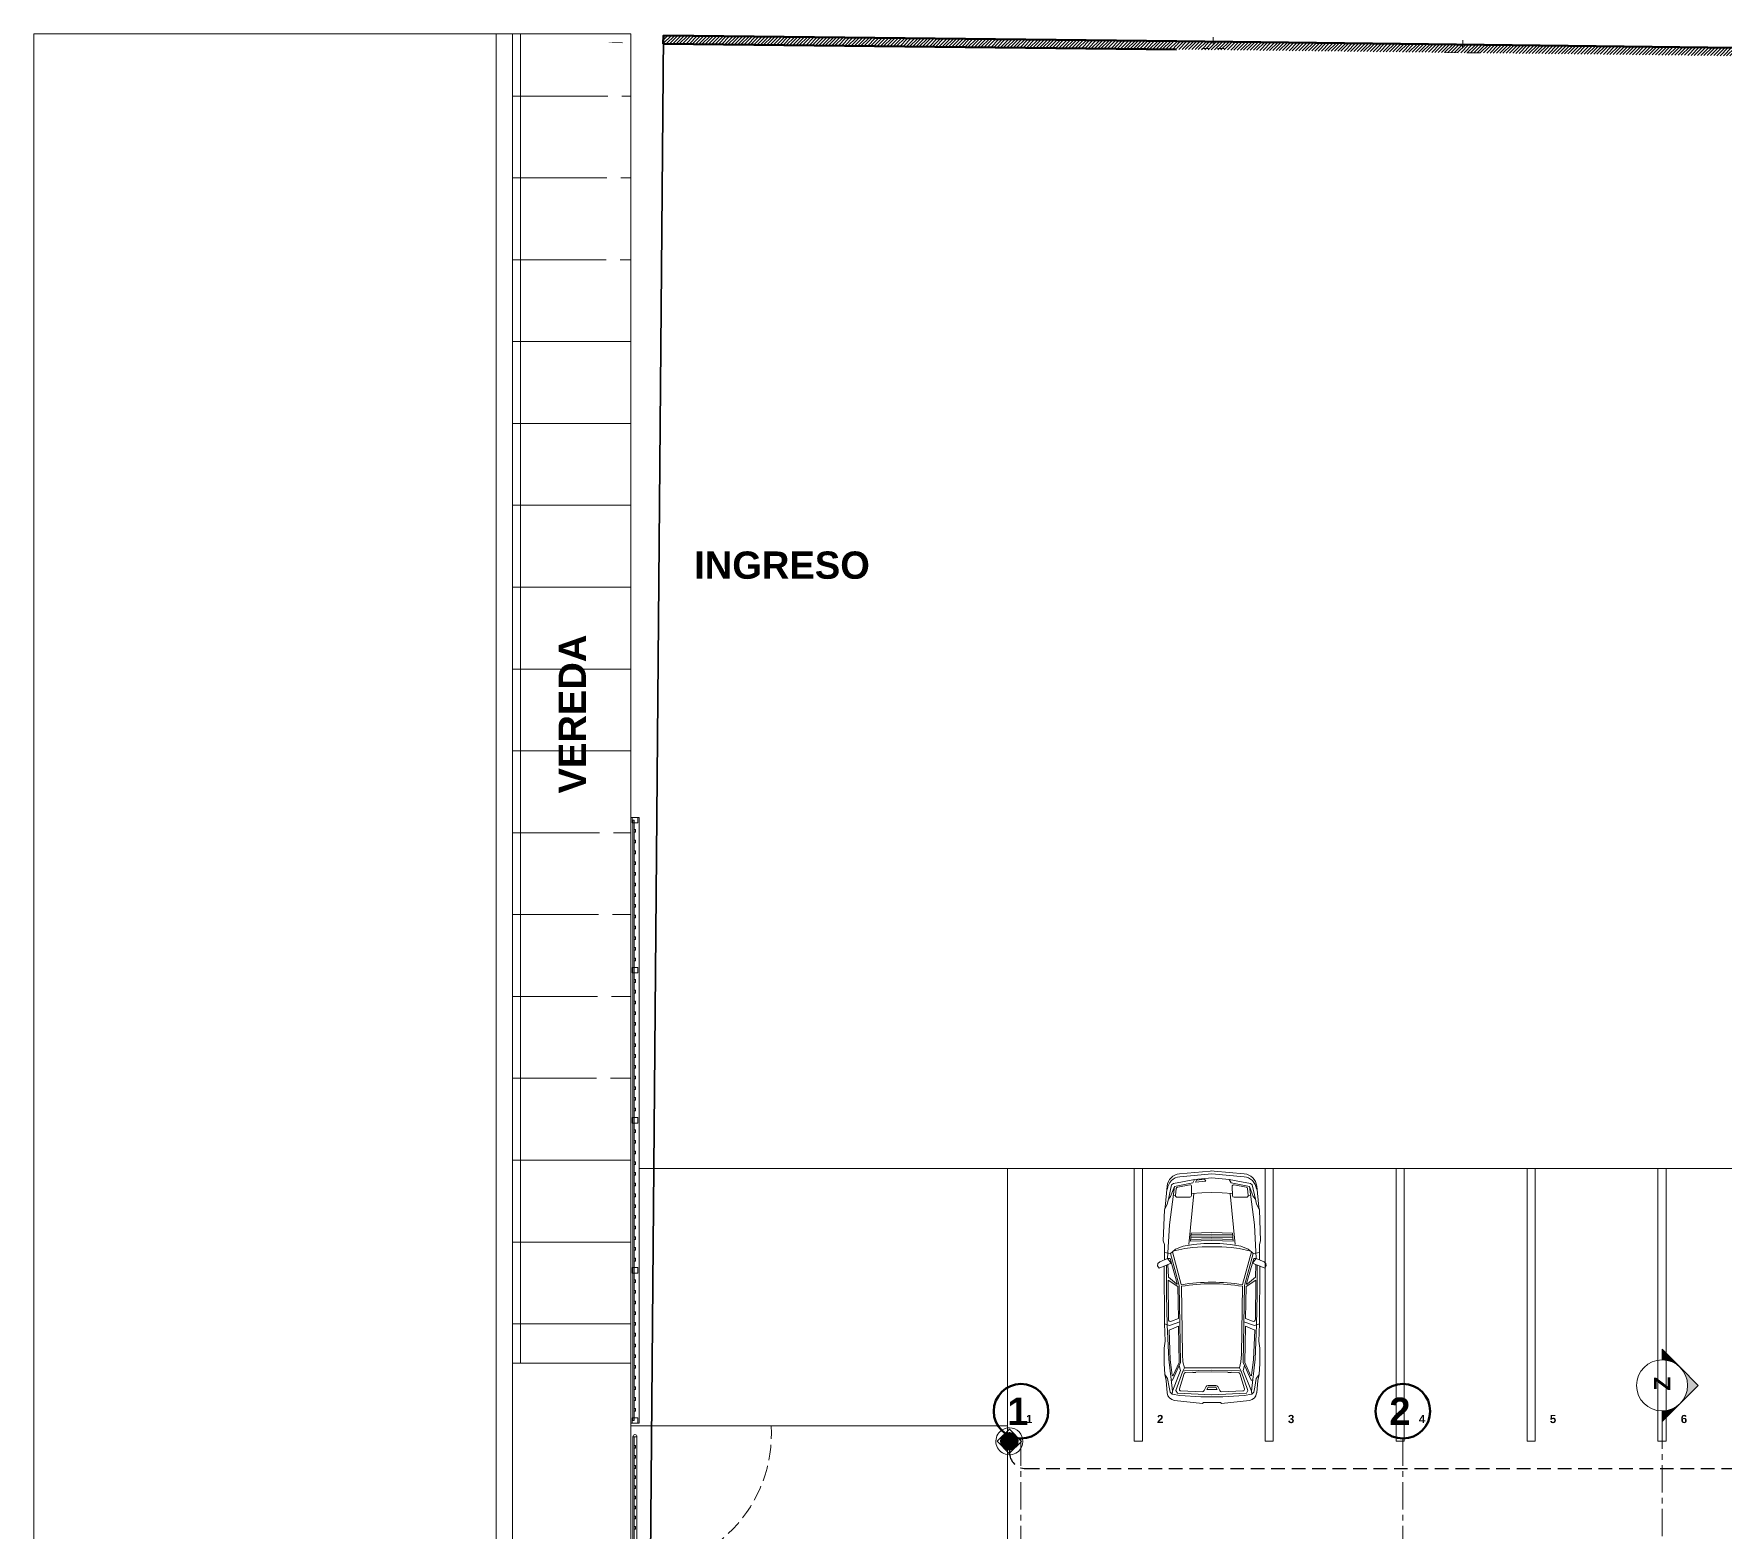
# Model space of a CAD drawing. Header units: inches. Extents: x 2704.1 to 2801.6, y 2415.6 to 2497.
# Drawn here: x 2704.08 to 2735.08, y 2469.57 to 2497.03 of the extents above; entities that cross this region are included whole.
import ezdxf

# ---------------------------------------------------------------- set-up
doc = ezdxf.new("R2010")
doc.units = ezdxf.units.IN
doc.set_wipeout_variables(frame=1)
for name, pattern in [('HIDDEN', [0.375, 0.25, -0.125]), ('Hidden Line', [0.391222, 0.282222, -0.109]), ('Punto & Raya', [0.65, 0.5, -0.075, 0, -0.075]), ('Wipeout_Contour', [1, 0, -1])]:
    doc.linetypes.add(name, pattern=pattern)
doc.layers.add('.', color=10, linetype='Continuous', lineweight=0)
doc.layers.add('CTO. ALUMBRADO', color=5, linetype='Continuous', lineweight=30)
for name, color, linetype in [('02 _ ARQ _ ALB _ Ejes Generales', 7, 'Continuous'), ('08 _ STR _ EXT _ 10 Vereda Exterior', 7, 'Continuous'), ('08 _ STR _ EXT _ Cerco Perimetrico', 7, 'Continuous'), ('08 _ STR _ EXT _ Estacionamiento-Pavimento', 7, 'Continuous'), ('08 _ STR _ EXT _ Pista exterior', 7, 'Continuous'), ('Dibujo 2D - General', 7, 'Continuous'), ('Estructura - 03 LOSA', 7, 'Continuous'), ('Estructura - 04 MURO', 7, 'Continuous'), ('Estructura Compleja - Cubiertas', 7, 'Continuous'), ('Interior - Equipamiento', 7, 'Continuous'), ('Interior - Lamp', 7, 'Continuous'), ('Marcador - Secciones', 251, 'Continuous'), ('MOD', 7, 'Continuous'), ('Notas - Textos', 7, 'Continuous')]:
    doc.layers.add(name, color=color, linetype=linetype)
doc.layers.add('Interior - Lamp_Pen_No__77', color=7, linetype='Continuous', lineweight=20, true_color=0xfcf969)
doc.styles.add('Estilo_Generado_1', font='swisseb.ttf')
doc.styles.add('Estilo_Generado_8', font='arialbd.ttf')
pattern_1 = [(0, (2712.8556, 2425.3858), (0, 1.5), []), (90, (2712.8556, 2425.3858), (-3, 0), [])]
pattern_2 = [(45, (2712.85563, 2425.385773), (-0.030052038, 0.030052038), [])]

# ---------------------------------------------------------------- blocks, each defined once
blk = doc.blocks.new('Street Lamp 03 16_2')
at = {"layer": '.', "lineweight": 80}
h = blk.add_hatch(color=3, dxfattribs=at)
h.dxf.hatch_style = 1
h.paths.add_polyline_path([(-0.151, 0, 1), (0.151, 0, 1)])
at = {"layer": '.', "true_color": 0xc7c8ca}
h = blk.add_hatch(dxfattribs=at)
h.set_pattern_fill('ANSI38', color=9)
h.paths.add_polyline_path([(0.124, 0.119), (0.121, 0.117), (0.118, 0.118), (0.123, 0.123), (0.124, 0.122)])
h.paths.add_polyline_path([(0.118, 0.118), (0.117, 0.119), (0.117, 0.122), (0.121, 0.124), (0.123, 0.123)])
h = blk.add_hatch(dxfattribs=at)
h.set_pattern_fill('ANSI38', color=9)
h.paths.add_polyline_path([(-0.124, -0.119), (-0.121, -0.117), (-0.118, -0.118), (-0.123, -0.123), (-0.124, -0.122)])
h.paths.add_polyline_path([(-0.118, -0.118), (-0.117, -0.119), (-0.117, -0.122), (-0.121, -0.124), (-0.123, -0.123)])
h = blk.add_hatch(dxfattribs=at)
h.set_pattern_fill('AR-B816C', color=9)
h.paths.add_polyline_path([(-0.117, -0.119), (-0.121, -0.117), (-0.124, -0.119), (-0.124, -0.122), (-0.121, -0.124), (-0.117, -0.122)])
h = blk.add_hatch(dxfattribs=at)
h.set_pattern_fill('ANSI38', color=9)
h.paths.add_polyline_path([(0.124, -0.119), (0.121, -0.117), (0.118, -0.118), (0.123, -0.123), (0.124, -0.122)])
h.paths.add_polyline_path([(0.118, -0.118), (0.117, -0.119), (0.117, -0.122), (0.121, -0.124), (0.123, -0.123)])
for points in [[(-0.121, 0.124), (-0.124, 0.122), (-0.124, 0.119), (-0.121, 0.117), (-0.117, 0.119), (-0.117, 0.122)], [(0.121, 0.124), (0.124, 0.122), (0.124, 0.119), (0.121, 0.117), (0.117, 0.119), (0.117, 0.122)], [(-0.121, -0.124), (-0.124, -0.122), (-0.124, -0.119), (-0.121, -0.117), (-0.117, -0.119), (-0.117, -0.122)], [(0.121, -0.124), (0.124, -0.122), (0.124, -0.119), (0.121, -0.117), (0.117, -0.119), (0.117, -0.122)]]:
    blk.add_lwpolyline(points, close=True)
at = {"color": 2, "lineweight": 80}
for radius in [0.165, 0.151]:
    blk.add_circle((0, 0), radius, dxfattribs=at)
at = {"layer": 'Interior - Lamp_Pen_No__77', "color": 9}
blk.add_lwpolyline([(0.175, 0.175), (-0.175, 0.175), (-0.175, -0.175), (0.175, -0.175)], close=True, dxfattribs=at)
at = {"layer": 'Interior - Lamp_Pen_No__77', "linetype": 'Continuous'}
for start, end in [(0, 180), (180, 0)]:
    blk.add_arc((0, 0), 0.275, start, end, dxfattribs=at)

msp = doc.modelspace()

# ---------------------------------------------------------------- hatches: boundary and pattern name
at = {"layer": 'Marcador - Secciones', "linetype": 'Continuous', "lineweight": 13}
for points in [[(2733.926, 2472.922), (2733.926, 2472.728, -0.198912), (2734.257, 2472.591)], [(2734.257, 2472.591, -0.414214), (2734.257, 2471.928), (2734.588, 2472.259)], [(2733.926, 2471.597), (2734.257, 2471.928, -0.198912), (2733.926, 2471.791)]]:
    msp.add_hatch(color=7, dxfattribs=at).paths.add_polyline_path(points)

# ---------------------------------------------------------------- linework, layer by layer
at = {"layer": '02 _ ARQ _ ALB _ Ejes Generales', "color": 251, "linetype": 'Punto & Raya', "lineweight": 13}
for p, q in [((2722.176, 2471.286), (2722.176, 2427.436)), ((2729.176, 2471.286), (2729.176, 2427.436))]:
    msp.add_line(p, q, dxfattribs=at)
at = {"layer": '02 _ ARQ _ ALB _ Ejes Generales', "color": 7, "linetype": 'Continuous', "lineweight": 60}
for centre in [(2722.176, 2471.786), (2729.176, 2471.786)]:
    msp.add_circle(centre, 0.5, dxfattribs=at)
at = {"layer": '08 _ STR _ EXT _ 10 Vereda Exterior', "color": 7, "linetype": 'Continuous', "lineweight": 13}
msp.add_line((2712.556, 2425.386), (2712.556, 2497.027), dxfattribs=at)
at = {"layer": '08 _ STR _ EXT _ Cerco Perimetrico', "color": 7, "linetype": 'Continuous', "lineweight": 13}
msp.add_line((2715.026, 2466.368), (2715.026, 2471.368), dxfattribs=at)
at = {"layer": '08 _ STR _ EXT _ Cerco Perimetrico', "color": 167, "linetype": 'Continuous', "lineweight": 18, "flags": 128}
msp.add_lwpolyline([(2715.138, 2471.32, 1), (2715.063, 2471.32)], format="xyb", dxfattribs=at)
msp.add_lwpolyline([(2715.138, 2471.32), (2715.063, 2471.32), (2715.063, 2468.91), (2715.138, 2468.91)], close=True, dxfattribs=at)
for points in [[(2715.088, 2468.91), (2715.088, 2471.32)], [(2715.088, 2471.11), (2715.113, 2471.11), (2715.113, 2471.16), (2715.088, 2471.16)], [(2715.088, 2470.924), (2715.113, 2470.924), (2715.113, 2470.974), (2715.088, 2470.974)], [(2715.088, 2470.739), (2715.113, 2470.739), (2715.113, 2470.789), (2715.088, 2470.789)], [(2715.088, 2470.554), (2715.113, 2470.554), (2715.113, 2470.604), (2715.088, 2470.604)], [(2715.088, 2470.368), (2715.113, 2470.368), (2715.113, 2470.418), (2715.088, 2470.418)], [(2715.088, 2470.183), (2715.113, 2470.183), (2715.113, 2470.233), (2715.088, 2470.233)], [(2715.088, 2469.998), (2715.113, 2469.998), (2715.113, 2470.048), (2715.088, 2470.048)], [(2715.088, 2469.812), (2715.113, 2469.812), (2715.113, 2469.862), (2715.088, 2469.862)], [(2715.088, 2469.627), (2715.113, 2469.627), (2715.113, 2469.677), (2715.088, 2469.677)]]:
    msp.add_lwpolyline(points, dxfattribs=at)
at = {"layer": '08 _ STR _ EXT _ Estacionamiento-Pavimento', "color": 7, "linetype": 'Continuous', "lineweight": 18, "flags": 128}
msp.add_lwpolyline([(2721.926, 2466.236), (2765.776, 2466.236), (2765.776, 2426.886), (2782.626, 2426.886), (2782.626, 2472.17), (2769.076, 2472.323), (2769.076, 2476.236), (2721.926, 2476.236)], close=True, dxfattribs=at)
at = {"layer": '08 _ STR _ EXT _ Pista exterior', "color": 7, "linetype": 'Continuous', "lineweight": 13, "flags": 128}
for points in [[(2704.083, 2497.026), (2712.556, 2497.026)], [(2704.083, 2425.386), (2704.083, 2497.026)], [(2712.556, 2497.026), (2712.556, 2425.386)]]:
    msp.add_lwpolyline(points, dxfattribs=at)
at = {"layer": 'CTO. ALUMBRADO', "linetype": 'HIDDEN'}
for p, q in [((2721.963, 2471.236), (2721.963, 2471.036)), ((2721.963, 2471.236), (2721.963, 2471.036)), ((2722.263, 2470.736), (2736.051, 2470.736))]:
    msp.add_line(p, q, dxfattribs=at)
msp.add_arc((2722.263, 2471.036), 0.3, 180, 270, dxfattribs=at)
at = {"layer": 'Estructura - 03 LOSA', "color": 7, "linetype": 'Continuous', "lineweight": 18, "flags": 128}
for points in [[(2721.926, 2476.236), (2715.026, 2476.236)], [(2721.926, 2466.236), (2721.926, 2476.236)], [(2721.926, 2471.518), (2715.026, 2471.518)]]:
    msp.add_lwpolyline(points, dxfattribs=at)
at = {"layer": 'Interior - Equipamiento', "color": 251, "linetype": 'Continuous', "lineweight": 13}
for p, q in [((2724.854, 2475.911), (2724.818, 2475.525)), ((2724.937, 2475.933), (2724.877, 2475.67)), ((2724.897, 2475.203), (2724.989, 2475.906)), ((2724.989, 2475.906), (2724.917, 2475.722)), ((2724.969, 2475.959), (2724.937, 2475.933)), ((2725.134, 2475.992), (2724.969, 2475.959)), ((2725.324, 2475.972), (2724.989, 2475.906)), ((2725.048, 2475.893), (2725.268, 2475.936)), ((2725.082, 2476.137), (2725.643, 2476.185)), ((2725.676, 2476.137), (2725.088, 2476.084)), ((2725.357, 2476.031), (2725.134, 2475.992)), ((2725.304, 2475.906), (2725.299, 2475.738)), ((2725.357, 2476.031), (2725.324, 2475.972)), ((2725.357, 2476.031), (2725.676, 2476.061)), ((2725.377, 2475.985), (2725.39, 2476.022)), ((2725.567, 2476.005), (2725.377, 2475.985)), ((2725.541, 2476.038), (2725.39, 2476.022)), ((2725.541, 2476.038), (2725.567, 2476.005)), ((2725.676, 2476.189), (2725.643, 2476.185)), ((2725.676, 2476.189), (2725.719, 2476.185)), ((2725.676, 2476.137), (2726.264, 2476.084)), ((2725.994, 2476.031), (2725.676, 2476.061)), ((2726.269, 2476.137), (2725.719, 2476.185)), ((2725.994, 2476.031), (2726.027, 2475.972)), ((2725.994, 2476.031), (2726.218, 2475.992)), ((2726.027, 2475.972), (2726.362, 2475.906)), ((2726.047, 2475.906), (2726.052, 2475.738)), ((2726.304, 2475.893), (2726.083, 2475.936)), ((2726.218, 2475.992), (2726.382, 2475.959)), ((2726.454, 2475.203), (2726.362, 2475.906)), ((2726.362, 2475.906), (2726.434, 2475.722)), ((2726.382, 2475.959), (2726.415, 2475.933)), ((2726.415, 2475.933), (2726.474, 2475.67)), ((2726.497, 2475.911), (2726.533, 2475.525)), ((2724.877, 2475.67), (2724.858, 2475.578)), ((2724.917, 2475.722), (2724.877, 2475.67)), ((2725.01, 2475.747), (2724.967, 2475.738)), ((2725.009, 2475.742), (2725.023, 2475.867)), ((2725.039, 2475.709), (2725.269, 2475.709)), ((2725.252, 2474.842), (2725.342, 2475.778)), ((2725.488, 2475.788), (2725.3, 2475.775)), ((2725.676, 2475.795), (2725.488, 2475.788)), ((2725.676, 2475.795), (2725.863, 2475.788)), ((2725.863, 2475.788), (2726.051, 2475.775)), ((2726.099, 2474.842), (2726.009, 2475.778)), ((2726.312, 2475.709), (2726.082, 2475.709)), ((2726.342, 2475.742), (2726.328, 2475.867)), ((2726.341, 2475.747), (2726.384, 2475.738)), ((2726.434, 2475.722), (2726.474, 2475.67)), ((2726.474, 2475.67), (2726.494, 2475.578)), ((2724.805, 2475.479), (2724.785, 2474.907)), ((2724.858, 2475.578), (2724.805, 2475.479)), ((2724.818, 2475.525), (2724.805, 2475.479)), ((2726.494, 2475.578), (2726.546, 2475.479)), ((2726.533, 2475.525), (2726.546, 2475.479)), ((2726.546, 2475.479), (2726.566, 2474.907)), ((2724.864, 2474.586), (2724.897, 2475.203)), ((2725.298, 2475.052), (2725.285, 2474.901)), ((2725.676, 2475.001), (2725.293, 2474.994)), ((2725.676, 2475.059), (2725.298, 2475.052)), ((2725.676, 2475.03), (2725.298, 2475.023)), ((2725.676, 2475.059), (2726.053, 2475.052)), ((2725.676, 2475.03), (2726.053, 2475.023)), ((2725.676, 2475.001), (2726.058, 2474.994)), ((2726.053, 2475.052), (2726.066, 2474.901)), ((2726.487, 2474.586), (2726.454, 2475.203)), ((2724.785, 2474.907), (2724.805, 2474.842)), ((2724.805, 2474.842), (2724.805, 2474.561)), ((2724.917, 2474.677), (2724.805, 2474.698)), ((2724.95, 2474.71), (2724.917, 2474.677)), ((2724.917, 2474.677), (2725.078, 2474.089)), ((2725.009, 2474.756), (2724.95, 2474.71)), ((2724.95, 2474.71), (2725.114, 2474.106)), ((2725.18, 2474.769), (2724.96, 2474.719)), ((2725.147, 2474.809), (2725.009, 2474.756)), ((2725.337, 2474.842), (2725.147, 2474.809)), ((2725.324, 2474.789), (2725.18, 2474.769)), ((2725.285, 2474.901), (2725.676, 2474.914)), ((2725.676, 2474.943), (2725.288, 2474.933)), ((2725.676, 2474.972), (2725.29, 2474.965)), ((2725.495, 2474.802), (2725.324, 2474.789)), ((2725.528, 2474.861), (2725.337, 2474.842)), ((2725.856, 2474.802), (2725.495, 2474.802)), ((2725.823, 2474.861), (2725.528, 2474.861)), ((2725.676, 2474.972), (2726.061, 2474.965)), ((2725.676, 2474.943), (2726.064, 2474.933)), ((2726.066, 2474.901), (2725.676, 2474.914)), ((2725.823, 2474.861), (2726.014, 2474.842)), ((2725.856, 2474.802), (2726.027, 2474.789)), ((2726.014, 2474.842), (2726.204, 2474.809)), ((2726.027, 2474.789), (2726.172, 2474.769)), ((2726.172, 2474.769), (2726.391, 2474.719)), ((2726.204, 2474.809), (2726.342, 2474.756)), ((2726.402, 2474.71), (2726.237, 2474.106)), ((2726.434, 2474.677), (2726.273, 2474.089)), ((2726.342, 2474.756), (2726.402, 2474.71)), ((2726.402, 2474.71), (2726.434, 2474.677)), ((2726.434, 2474.677), (2726.546, 2474.698)), ((2726.566, 2474.907), (2726.546, 2474.842)), ((2726.546, 2474.842), (2726.546, 2474.561)), ((2724.68, 2474.448), (2724.687, 2474.494)), ((2724.707, 2474.408), (2724.68, 2474.448)), ((2724.687, 2474.494), (2724.72, 2474.526)), ((2724.93, 2474.5), (2724.707, 2474.408)), ((2724.72, 2474.526), (2724.864, 2474.586)), ((2724.799, 2474.448), (2724.805, 2473.387)), ((2724.845, 2473.922), (2724.845, 2474.465)), ((2724.864, 2474.586), (2724.91, 2474.586)), ((2724.864, 2474.586), (2724.93, 2474.5)), ((2724.877, 2474.244), (2724.868, 2474.475)), ((2725.041, 2474.129), (2724.91, 2474.586)), ((2726.311, 2474.129), (2726.441, 2474.586)), ((2726.487, 2474.586), (2726.421, 2474.5)), ((2726.421, 2474.5), (2726.645, 2474.408)), ((2726.487, 2474.586), (2726.441, 2474.586)), ((2726.474, 2474.244), (2726.483, 2474.475)), ((2726.632, 2474.526), (2726.487, 2474.586)), ((2726.507, 2473.922), (2726.507, 2474.465)), ((2726.553, 2474.448), (2726.546, 2473.387)), ((2726.664, 2474.494), (2726.632, 2474.526)), ((2726.645, 2474.408), (2726.671, 2474.448)), ((2726.671, 2474.448), (2726.664, 2474.494)), ((2725.048, 2474.073), (2724.871, 2474.191)), ((2724.877, 2473.472), (2724.871, 2474.191)), ((2725.025, 2474.119), (2724.877, 2474.244)), ((2725.061, 2473.488), (2725.048, 2474.073)), ((2725.101, 2472.68), (2725.078, 2474.089)), ((2725.118, 2474.078), (2725.134, 2472.824)), ((2726.233, 2474.078), (2726.218, 2472.824)), ((2726.25, 2472.68), (2726.273, 2474.089)), ((2726.29, 2473.488), (2726.304, 2474.073)), ((2726.304, 2474.073), (2726.48, 2474.191)), ((2726.327, 2474.119), (2726.474, 2474.244)), ((2726.474, 2473.472), (2726.48, 2474.191)), ((2724.858, 2473.37), (2724.845, 2473.922)), ((2726.494, 2473.37), (2726.507, 2473.922)), ((2725.089, 2473.427), (2724.897, 2473.357)), ((2724.933, 2473.435), (2725.061, 2473.488)), ((2726.262, 2473.427), (2726.454, 2473.357)), ((2726.419, 2473.435), (2726.29, 2473.488)), ((2724.805, 2473.39), (2724.818, 2473.068)), ((2724.897, 2473.357), (2724.805, 2473.387)), ((2724.884, 2472.739), (2724.858, 2473.37)), ((2724.891, 2473.273), (2725.064, 2473.347)), ((2724.891, 2473.273), (2724.912, 2472.726)), ((2725.064, 2473.347), (2725.074, 2472.68)), ((2726.288, 2473.347), (2726.277, 2472.68)), ((2726.461, 2473.273), (2726.288, 2473.347)), ((2726.461, 2473.273), (2726.439, 2472.726)), ((2726.454, 2473.357), (2726.546, 2473.387)), ((2726.467, 2472.739), (2726.494, 2473.37)), ((2726.546, 2473.39), (2726.533, 2473.068)), ((2724.818, 2473.068), (2724.799, 2472.943)), ((2724.799, 2472.943), (2724.799, 2472.66)), ((2725.134, 2472.824), (2725.144, 2472.689)), ((2726.218, 2472.824), (2726.207, 2472.689)), ((2726.533, 2473.068), (2726.553, 2472.943)), ((2726.553, 2472.943), (2726.553, 2472.66)), ((2724.799, 2472.66), (2724.812, 2472.457)), ((2724.95, 2472.154), (2724.884, 2472.739)), ((2724.949, 2472.445), (2724.912, 2472.726)), ((2725.101, 2472.535), (2724.95, 2472.154)), ((2724.956, 2472.358), (2725.101, 2472.68)), ((2724.968, 2472.443), (2725.074, 2472.68)), ((2725.14, 2472.522), (2725.015, 2472.167)), ((2725.101, 2472.535), (2725.076, 2472.625)), ((2725.173, 2472.582), (2725.14, 2472.522)), ((2725.172, 2472.528), (2725.14, 2472.522)), ((2725.173, 2472.582), (2725.144, 2472.689)), ((2725.172, 2472.528), (2725.675, 2472.541)), ((2726.178, 2472.582), (2725.173, 2472.582)), ((2725.195, 2472.496), (2725.324, 2472.5)), ((2725.324, 2472.495), (2725.383, 2472.495)), ((2725.676, 2472.509), (2725.383, 2472.501)), ((2726.179, 2472.528), (2725.676, 2472.541)), ((2725.676, 2472.509), (2725.968, 2472.501)), ((2726.027, 2472.495), (2725.968, 2472.495)), ((2726.157, 2472.496), (2726.027, 2472.5)), ((2726.178, 2472.582), (2726.207, 2472.689)), ((2726.178, 2472.582), (2726.211, 2472.522)), ((2726.179, 2472.528), (2726.211, 2472.522)), ((2726.211, 2472.522), (2726.336, 2472.167)), ((2726.395, 2472.358), (2726.25, 2472.68)), ((2726.25, 2472.535), (2726.275, 2472.625)), ((2726.25, 2472.535), (2726.402, 2472.154)), ((2726.383, 2472.443), (2726.277, 2472.68)), ((2726.402, 2472.154), (2726.467, 2472.739)), ((2726.402, 2472.445), (2726.439, 2472.726)), ((2726.553, 2472.66), (2726.54, 2472.457)), ((2724.812, 2472.457), (2724.864, 2472.384)), ((2724.835, 2472.349), (2724.812, 2472.457)), ((2724.856, 2472.122), (2724.835, 2472.349)), ((2724.864, 2472.384), (2724.891, 2472.227)), ((2724.891, 2472.227), (2724.91, 2472.135)), ((2724.956, 2472.358), (2724.93, 2472.358)), ((2725.167, 2472.475), (2725.08, 2472.198)), ((2725.533, 2472.164), (2725.569, 2472.237)), ((2725.604, 2472.227), (2725.58, 2472.183)), ((2725.747, 2472.227), (2725.604, 2472.227)), ((2725.605, 2472.259), (2725.746, 2472.259)), ((2725.747, 2472.227), (2725.771, 2472.183)), ((2725.818, 2472.164), (2725.782, 2472.237)), ((2726.185, 2472.475), (2726.272, 2472.198)), ((2726.395, 2472.358), (2726.421, 2472.358)), ((2726.461, 2472.227), (2726.441, 2472.135)), ((2726.487, 2472.384), (2726.461, 2472.227)), ((2726.54, 2472.457), (2726.487, 2472.384)), ((2726.496, 2472.122), (2726.517, 2472.349)), ((2726.517, 2472.349), (2726.54, 2472.457)), ((2724.91, 2472.135), (2724.945, 2472.102)), ((2724.95, 2472.154), (2724.945, 2472.102)), ((2724.945, 2472.102), (2725.088, 2472.075)), ((2724.987, 2471.986), (2725.502, 2471.931)), ((2725.015, 2472.167), (2725.042, 2472.115)), ((2725.042, 2472.115), (2725.676, 2472.088)), ((2725.088, 2472.075), (2725.475, 2472.049)), ((2725.107, 2472.159), (2725.495, 2472.142)), ((2725.475, 2472.049), (2725.876, 2472.049)), ((2725.502, 2471.931), (2725.521, 2471.944)), ((2725.521, 2471.944), (2725.83, 2471.944)), ((2725.58, 2472.183), (2725.771, 2472.183)), ((2726.31, 2472.115), (2725.676, 2472.088)), ((2725.85, 2471.931), (2725.83, 2471.944)), ((2726.364, 2471.986), (2725.85, 2471.931)), ((2726.244, 2472.159), (2725.856, 2472.142)), ((2726.264, 2472.075), (2725.876, 2472.049)), ((2726.406, 2472.102), (2726.264, 2472.075)), ((2726.336, 2472.167), (2726.31, 2472.115)), ((2726.402, 2472.154), (2726.406, 2472.102)), ((2726.441, 2472.135), (2726.406, 2472.102))]:
    msp.add_line(p, q, dxfattribs=at)
at = {"layer": 'Interior - Equipamiento', "color": 175, "linetype": 'Continuous', "lineweight": 13, "flags": 128}
for points in [[(2724.251, 2471.236), (2724.401, 2471.236), (2724.401, 2476.236), (2724.251, 2476.236)], [(2726.651, 2471.236), (2726.801, 2471.236), (2726.801, 2476.236), (2726.651, 2476.236)], [(2729.051, 2471.236), (2729.201, 2471.236), (2729.201, 2476.236), (2729.051, 2476.236)], [(2731.451, 2471.236), (2731.601, 2471.236), (2731.601, 2476.236), (2731.451, 2476.236)], [(2733.851, 2471.236), (2734.001, 2471.236), (2734.001, 2476.236), (2733.851, 2476.236)]]:
    msp.add_lwpolyline(points, close=True, dxfattribs=at)
at = {"layer": 'Interior - Equipamiento', "color": 251, "linetype": 'Continuous', "lineweight": 13}
for centre, radius, start, end in [((2725.103, 2475.887), 0.25, 94.944, 174.6433), ((2725.109, 2475.835), 0.25, 94.944, 174.6433), ((2725.274, 2475.907), 0.03, 358.209, 100.921), ((2726.077, 2475.907), 0.03, 79.0806, 181.7909), ((2726.242, 2475.835), 0.25, 5.3567, 85.056), ((2726.248, 2475.887), 0.25, 5.3567, 85.056), ((2725.039, 2475.739), 0.03, 173.5792, 270.0003), ((2725.053, 2475.864), 0.03, 100.9066, 173.5798), ((2725.269, 2475.739), 0.03, 269.9997, 358.209), ((2726.082, 2475.739), 0.03, 181.7902, 269.9994), ((2726.298, 2475.864), 0.03, 6.4202, 79.0934), ((2726.312, 2475.739), 0.03, 269.9997, 6.4208), ((2725.031, 2474.126), 0.01, 229.6494, 15.9476), ((2725.676, 2470.566), 3.584, 80.9827, 99.0173), ((2725.676, 2470.566), 3.555, 80.9828, 99.0173), ((2726.32, 2474.126), 0.01, 164.0524, 310.3506), ((2724.917, 2473.472), 0.04, 180.5293, 292.2491), ((2726.434, 2473.472), 0.04, 247.7509, 359.4707), ((2725.195, 2472.466), 0.03, 91.4903, 162.5822), ((2726.156, 2472.466), 0.03, 17.4178, 88.5097), ((2724.959, 2472.447), 0.01, 187.5155, 335.8207), ((2725.108, 2472.189), 0.03, 162.5825, 267.5095), ((2725.605, 2472.219), 0.04, 90, 153.4318), ((2725.746, 2472.219), 0.04, 26.5682, 90), ((2726.243, 2472.189), 0.03, 272.4905, 17.4175), ((2726.392, 2472.447), 0.01, 204.1809, 352.4838), ((2725.005, 2472.135), 0.15, 185.2672, 263.108), ((2725.497, 2472.182), 0.04, 267.5103, 333.4319), ((2725.854, 2472.182), 0.04, 206.568, 272.491), ((2726.346, 2472.135), 0.15, 276.8918, 354.7326)]:
    msp.add_arc(centre, radius, start, end, dxfattribs=at)
at = {"layer": 'Marcador - Secciones', "color": 251, "linetype": 'Punto & Raya', "lineweight": 13}
msp.add_line((2733.926, 2471.597), (2733.926, 2426.274), dxfattribs=at)
at = {"layer": 'Marcador - Secciones', "color": 7, "linetype": 'Continuous', "lineweight": 13, "flags": 128}
for points in [[(2734.257, 2472.591), (2733.926, 2472.922), (2733.926, 2472.728, -0.198912)], [(2734.257, 2471.928), (2733.926, 2471.597), (2733.926, 2471.791, 0.198912)]]:
    msp.add_lwpolyline(points, format="xyb", dxfattribs=at)
msp.add_lwpolyline([(2734.257, 2471.928), (2734.588, 2472.259), (2734.257, 2472.591)], dxfattribs=at)
at = {"layer": 'Marcador - Secciones', "color": 7, "linetype": 'Continuous', "lineweight": 13}
msp.add_circle((2733.926, 2472.259), 0.468, dxfattribs=at)

# ---------------------------------------------------------------- block references
at = {"layer": 'Interior - Lamp', "color": 51, "linetype": 'Continuous', "lineweight": 20, "true_color": 0xfcf969, "xscale": 0.8990982590757575, "yscale": 0.8990982590757575, "zscale": 0.8990982590757575, "rotation": 313.8476422205608}
msp.add_blockref('Street Lamp 03 16_2', (2721.963, 2471.236), dxfattribs=at)

# ---------------------------------------------------------------- texts
at = {"layer": '02 _ ARQ _ ALB _ Ejes Generales', "color": 7, "lineweight": 30, "char_height": 0.5, "attachment_point": 1, "style": 'Estilo_Generado_1'}
for s, insert in [('\\A1;{\\pql;\\pt0;\\fSwis721 Ex BT|b1|i0|c0|p34;1}', (2721.926, 2472.036)), ('\\A1;{\\pql;\\pt0;\\fSwis721 Ex BT|b1|i0|c0|p34;2}', (2728.926, 2472.036))]:
    msp.add_mtext(s, dxfattribs=dict(at, insert=insert))
at = {"layer": 'Interior - Equipamiento', "color": 175, "lineweight": 13, "char_height": 0.15, "attachment_point": 4, "style": 'Estilo_Generado_8'}
for s, insert in [('\\A1;{\\pql;\\fArial|b1|i0|c0|p34;1}', (2722.269, 2471.644)), ('\\A1;{\\pql;\\fArial|b1|i0|c0|p34;2}', (2724.669, 2471.644)), ('\\A1;{\\pql;\\fArial|b1|i0|c0|p34;3}', (2727.069, 2471.643)), ('\\A1;{\\pql;\\fArial|b1|i0|c0|p34;4}', (2729.469, 2471.644)), ('\\A1;{\\pql;\\fArial|b1|i0|c0|p34;5}', (2731.869, 2471.643)), ('\\A1;{\\pql;\\fArial|b1|i0|c0|p34;6}', (2734.269, 2471.643))]:
    msp.add_mtext(s, dxfattribs=dict(at, insert=insert))
at = {"layer": 'Marcador - Secciones', "color": 5, "lineweight": 25, "insert": (2734.076, 2472.421), "char_height": 0.3, "attachment_point": 9, "rotation": 90, "style": 'Estilo_Generado_1'}
msp.add_mtext('\\A1;{\\pqr;\\pt0;\\fSwis721 Ex BT|b1|i0|c0|p34;Z}', dxfattribs=at)
at = {"layer": 'Notas - Textos', "color": 251, "linetype": 'Continuous', "lineweight": 13, "insert": (2717.796, 2487.541), "char_height": 0.5, "attachment_point": 2, "style": 'Estilo_Generado_1'}
msp.add_mtext('\\A1;{\\pqc;\\fSwis721 Ex BT|b1|i0|c0|p34;INGRESO}', dxfattribs=at)

# ---------------------------------------------------------------- wipeouts: each hides what was drawn before it
at = {"color": 254, "linetype": 'Wipeout_Contour', "lineweight": 0, "ltscale": 237.852847}
msp.add_wipeout([(2712.856, 2472.668), (2713.006, 2472.668), (2713.006, 2497.026), (2712.856, 2497.026)], dxfattribs=at).dxf.layer = '08 _ STR _ EXT _ 10 Vereda Exterior'
at = {"color": 254, "linetype": 'Wipeout_Contour', "lineweight": 0, "ltscale": 345.559689}
msp.add_wipeout([(2725.03, 2496.892), (2725.028, 2496.742), (2784.016, 2496.056), (2784.017, 2496.206)], dxfattribs=at).dxf.layer = 'Estructura - 04 MURO'

# ---------------------------------------------------------------- next in the draw order: hatches: boundary and pattern name
at = {"layer": '08 _ STR _ EXT _ 10 Vereda Exterior', "linetype": 'Continuous', "lineweight": 13}
h = msp.add_hatch(dxfattribs=at)
h.set_pattern_fill('CEMENTO_PULIDO_1_50X3_00_69', color=252, style=0, pattern_type=2)
h.set_pattern_definition(pattern_1)
h.paths.add_polyline_path([(2712.856, 2472.668), (2713.006, 2472.668), (2713.006, 2497.026), (2712.856, 2497.026)])
at = {"layer": 'Estructura - 04 MURO', "linetype": 'Continuous', "lineweight": 5}
h = msp.add_hatch(dxfattribs=at)
h.set_pattern_fill('LADRILLO_COMÚN_0002', color=252, style=0, pattern_type=2)
h.set_pattern_definition(pattern_2)
h.paths.add_polyline_path([(2725.03, 2496.892), (2725.028, 2496.742), (2784.016, 2496.056), (2784.017, 2496.206)])

# ---------------------------------------------------------------- next in the draw order: linework, layer by layer
at = {"layer": '08 _ STR _ EXT _ 10 Vereda Exterior', "color": 252, "linetype": 'Continuous', "lineweight": 13, "flags": 128}
for points in [[(2712.856, 2497.026), (2713.006, 2497.026)], [(2712.856, 2472.668), (2712.856, 2497.026)], [(2713.006, 2497.026), (2713.006, 2472.668)], [(2713.006, 2472.668), (2712.856, 2472.668)]]:
    msp.add_lwpolyline(points, dxfattribs=at)
at = {"layer": 'MOD', "color": 251, "linetype": 'Continuous', "lineweight": 13}
for p, q in [((2725.615, 2496.76), (2725.49, 2496.761)), ((2725.696, 2496.839), (2725.697, 2496.964)), ((2725.775, 2496.758), (2725.9, 2496.757)), ((2730.189, 2496.682), (2729.939, 2496.685)), ((2730.27, 2496.761), (2730.272, 2496.911)), ((2730.349, 2496.68), (2730.599, 2496.677))]:
    msp.add_line(p, q, dxfattribs=at)

# ---------------------------------------------------------------- next in the draw order: wipeouts: each hides what was drawn before it
at = {"color": 254, "linetype": 'Wipeout_Contour', "lineweight": 0, "ltscale": 288.095894}
msp.add_wipeout([(2725.03, 2496.892), (2715.622, 2496.995), (2715.62, 2496.845), (2725.028, 2496.742)], dxfattribs=at).dxf.layer = 'Estructura - 04 MURO'
at = {"color": 254, "linetype": 'Wipeout_Contour', "lineweight": 0, "ltscale": 237.927055}
msp.add_wipeout([(2713.006, 2472.668), (2715.026, 2472.668), (2715.026, 2497.026), (2713.006, 2497.026)], dxfattribs=at).dxf.layer = 'Estructura Compleja - Cubiertas'

# ---------------------------------------------------------------- next in the draw order: hatches: boundary and pattern name
at = {"layer": 'Estructura - 04 MURO', "linetype": 'Continuous', "lineweight": 5}
h = msp.add_hatch(dxfattribs=at)
h.set_pattern_fill('LADRILLO_COMÚN_0002', color=252, style=0, pattern_type=2)
h.set_pattern_definition(pattern_2)
h.paths.add_polyline_path([(2725.03, 2496.892), (2715.622, 2496.995), (2715.62, 2496.845), (2725.028, 2496.742)])
at = {"layer": 'Estructura Compleja - Cubiertas', "linetype": 'Continuous', "lineweight": 13}
h = msp.add_hatch(dxfattribs=at)
h.set_pattern_fill('CEMENTO_PULIDO_1_50X3_00_69', color=252, style=0, pattern_type=2)
h.set_pattern_definition(pattern_1)
h.paths.add_polyline_path([(2713.006, 2472.668), (2715.026, 2472.668), (2715.026, 2497.026), (2713.006, 2497.026)])

# ---------------------------------------------------------------- next in the draw order: linework, layer by layer
at = {"layer": '08 _ STR _ EXT _ 10 Vereda Exterior', "color": 7, "linetype": 'Continuous', "lineweight": 13}
for p, q in [((2712.856, 2497.027), (2712.556, 2497.027)), ((2712.856, 2425.386), (2712.856, 2497.027))]:
    msp.add_line(p, q, dxfattribs=at)
at = {"layer": 'Estructura - 04 MURO', "color": 7, "linetype": 'Continuous', "lineweight": 80}
msp.add_line((2784.167, 2496.204), (2725.03, 2496.892), dxfattribs=at)
at = {"layer": 'Estructura - 04 MURO', "color": 7, "linetype": 'Continuous', "lineweight": 80, "flags": 128}
for points in [[(2715.622, 2496.995), (2715.62, 2496.845)], [(2725.03, 2496.892), (2715.622, 2496.995)], [(2715.62, 2496.845), (2725.028, 2496.742)]]:
    msp.add_lwpolyline(points, dxfattribs=at)
at = {"layer": 'Estructura Compleja - Cubiertas', "color": 252, "linetype": 'Continuous', "lineweight": 13, "flags": 128}
for points in [[(2713.006, 2497.026), (2715.026, 2497.026)], [(2713.006, 2472.668), (2713.006, 2497.026)], [(2715.026, 2497.026), (2715.026, 2472.668)], [(2715.026, 2472.668), (2713.006, 2472.668)]]:
    msp.add_lwpolyline(points, dxfattribs=at)
at = {"layer": 'MOD', "color": 7, "linetype": 'Continuous', "lineweight": 13}
msp.add_line((2714.87, 2496.86), (2714.62, 2496.863), dxfattribs=at)

# ---------------------------------------------------------------- next in the draw order: texts
at = {"layer": 'Notas - Textos', "color": 251, "linetype": 'Continuous', "lineweight": 13, "insert": (2713.702, 2484.562), "char_height": 0.5, "attachment_point": 2, "rotation": 90, "style": 'Estilo_Generado_1'}
msp.add_mtext('\\A1;{\\pqc;\\fSwis721 Ex BT|b1|i0|c0|p34;VEREDA}', dxfattribs=at)

# ---------------------------------------------------------------- next in the draw order: wipeouts: each hides what was drawn before it
at = {"color": 254, "linetype": 'Wipeout_Contour', "lineweight": 0, "ltscale": 207.125277}
msp.add_wipeout([(2715.026, 2482.668), (2715.026, 2471.568), (2715.176, 2471.568), (2715.176, 2482.668)], dxfattribs=at).dxf.layer = 'Estructura - 04 MURO'
at = {"color": 254, "linetype": 'Wipeout_Contour', "lineweight": 0, "ltscale": 276.307045}
msp.add_wipeout([(2714.62, 2496.863), (2714.564, 2492.013), (2714.814, 2492.01), (2714.87, 2496.86)], dxfattribs=at).dxf.layer = 'MOD'
at = {"color": 254, "linetype": 'Wipeout_Contour', "lineweight": 0, "ltscale": 220.01601}
msp.add_wipeout([(2714.458, 2482.864), (2714.399, 2477.864), (2714.649, 2477.861), (2714.708, 2482.861)], dxfattribs=at).dxf.layer = 'MOD'

# ---------------------------------------------------------------- next in the draw order: linework, layer by layer
at = {"layer": '08 _ STR _ EXT _ Cerco Perimetrico', "color": 167, "linetype": 'Continuous', "lineweight": 18, "flags": 128}
for points in [[(2715.151, 2482.668), (2715.051, 2482.668), (2715.051, 2482.568), (2715.151, 2482.568)], [(2715.088, 2482.618), (2715.063, 2482.618), (2715.063, 2471.618), (2715.088, 2471.618)], [(2715.151, 2479.918), (2715.051, 2479.918), (2715.051, 2479.818), (2715.151, 2479.818)], [(2715.151, 2477.168), (2715.051, 2477.168), (2715.051, 2477.068), (2715.151, 2477.068)], [(2715.151, 2474.418), (2715.051, 2474.418), (2715.051, 2474.318), (2715.151, 2474.318)], [(2715.151, 2471.668), (2715.051, 2471.668), (2715.051, 2471.568), (2715.151, 2471.568)]]:
    msp.add_lwpolyline(points, close=True, dxfattribs=at)
for points in [[(2715.088, 2482.396), (2715.113, 2482.396), (2715.113, 2482.446), (2715.088, 2482.446)], [(2715.088, 2482.2), (2715.113, 2482.2), (2715.113, 2482.25), (2715.088, 2482.25)], [(2715.088, 2482.003), (2715.113, 2482.003), (2715.113, 2482.053), (2715.088, 2482.053)], [(2715.088, 2481.807), (2715.113, 2481.807), (2715.113, 2481.857), (2715.088, 2481.857)], [(2715.088, 2481.611), (2715.113, 2481.611), (2715.113, 2481.661), (2715.088, 2481.661)], [(2715.088, 2481.414), (2715.113, 2481.414), (2715.113, 2481.464), (2715.088, 2481.464)], [(2715.088, 2481.218), (2715.113, 2481.218), (2715.113, 2481.268), (2715.088, 2481.268)], [(2715.088, 2481.021), (2715.113, 2481.021), (2715.113, 2481.071), (2715.088, 2481.071)], [(2715.088, 2480.825), (2715.113, 2480.825), (2715.113, 2480.875), (2715.088, 2480.875)], [(2715.088, 2480.628), (2715.113, 2480.628), (2715.113, 2480.678), (2715.088, 2480.678)], [(2715.088, 2480.432), (2715.113, 2480.432), (2715.113, 2480.482), (2715.088, 2480.482)], [(2715.088, 2480.236), (2715.113, 2480.236), (2715.113, 2480.286), (2715.088, 2480.286)], [(2715.088, 2480.039), (2715.113, 2480.039), (2715.113, 2480.089), (2715.088, 2480.089)], [(2715.088, 2479.646), (2715.113, 2479.646), (2715.113, 2479.696), (2715.088, 2479.696)], [(2715.088, 2479.45), (2715.113, 2479.45), (2715.113, 2479.5), (2715.088, 2479.5)], [(2715.088, 2479.253), (2715.113, 2479.253), (2715.113, 2479.303), (2715.088, 2479.303)], [(2715.088, 2479.057), (2715.113, 2479.057), (2715.113, 2479.107), (2715.088, 2479.107)], [(2715.088, 2478.861), (2715.113, 2478.861), (2715.113, 2478.911), (2715.088, 2478.911)], [(2715.088, 2478.664), (2715.113, 2478.664), (2715.113, 2478.714), (2715.088, 2478.714)], [(2715.088, 2478.468), (2715.113, 2478.468), (2715.113, 2478.518), (2715.088, 2478.518)], [(2715.088, 2478.271), (2715.113, 2478.271), (2715.113, 2478.321), (2715.088, 2478.321)], [(2715.088, 2478.075), (2715.113, 2478.075), (2715.113, 2478.125), (2715.088, 2478.125)], [(2715.088, 2477.878), (2715.113, 2477.878), (2715.113, 2477.928), (2715.088, 2477.928)], [(2715.088, 2477.682), (2715.113, 2477.682), (2715.113, 2477.732), (2715.088, 2477.732)], [(2715.088, 2477.486), (2715.113, 2477.486), (2715.113, 2477.536), (2715.088, 2477.536)], [(2715.088, 2477.289), (2715.113, 2477.289), (2715.113, 2477.339), (2715.088, 2477.339)], [(2715.088, 2476.896), (2715.113, 2476.896), (2715.113, 2476.946), (2715.088, 2476.946)], [(2715.088, 2476.7), (2715.113, 2476.7), (2715.113, 2476.75), (2715.088, 2476.75)], [(2715.088, 2476.503), (2715.113, 2476.503), (2715.113, 2476.553), (2715.088, 2476.553)], [(2715.088, 2476.307), (2715.113, 2476.307), (2715.113, 2476.357), (2715.088, 2476.357)], [(2715.088, 2476.111), (2715.113, 2476.111), (2715.113, 2476.161), (2715.088, 2476.161)], [(2715.088, 2475.914), (2715.113, 2475.914), (2715.113, 2475.964), (2715.088, 2475.964)], [(2715.088, 2475.718), (2715.113, 2475.718), (2715.113, 2475.768), (2715.088, 2475.768)], [(2715.088, 2475.521), (2715.113, 2475.521), (2715.113, 2475.571), (2715.088, 2475.571)], [(2715.088, 2475.325), (2715.113, 2475.325), (2715.113, 2475.375), (2715.088, 2475.375)], [(2715.088, 2475.128), (2715.113, 2475.128), (2715.113, 2475.178), (2715.088, 2475.178)], [(2715.088, 2474.932), (2715.113, 2474.932), (2715.113, 2474.982), (2715.088, 2474.982)], [(2715.088, 2474.736), (2715.113, 2474.736), (2715.113, 2474.786), (2715.088, 2474.786)], [(2715.088, 2474.539), (2715.113, 2474.539), (2715.113, 2474.589), (2715.088, 2474.589)], [(2715.088, 2474.146), (2715.113, 2474.146), (2715.113, 2474.196), (2715.088, 2474.196)], [(2715.088, 2473.95), (2715.113, 2473.95), (2715.113, 2474), (2715.088, 2474)], [(2715.088, 2473.753), (2715.113, 2473.753), (2715.113, 2473.803), (2715.088, 2473.803)], [(2715.088, 2473.557), (2715.113, 2473.557), (2715.113, 2473.607), (2715.088, 2473.607)], [(2715.088, 2473.361), (2715.113, 2473.361), (2715.113, 2473.411), (2715.088, 2473.411)], [(2715.088, 2473.164), (2715.113, 2473.164), (2715.113, 2473.214), (2715.088, 2473.214)], [(2715.088, 2472.968), (2715.113, 2472.968), (2715.113, 2473.018), (2715.088, 2473.018)], [(2715.088, 2472.771), (2715.113, 2472.771), (2715.113, 2472.821), (2715.088, 2472.821)], [(2715.088, 2472.575), (2715.113, 2472.575), (2715.113, 2472.625), (2715.088, 2472.625)], [(2715.088, 2472.378), (2715.113, 2472.378), (2715.113, 2472.428), (2715.088, 2472.428)], [(2715.088, 2472.182), (2715.113, 2472.182), (2715.113, 2472.232), (2715.088, 2472.232)], [(2715.088, 2471.986), (2715.113, 2471.986), (2715.113, 2472.036), (2715.088, 2472.036)], [(2715.088, 2471.789), (2715.113, 2471.789), (2715.113, 2471.839), (2715.088, 2471.839)]]:
    msp.add_lwpolyline(points, dxfattribs=at)
at = {"layer": 'Dibujo 2D - General', "color": 1, "linetype": 'Continuous', "lineweight": 35}
msp.add_lwpolyline([(2715.622, 2497.001), (2715.026, 2426.886), (2783.314, 2426.886), (2784.167, 2496.204)], close=True, dxfattribs=at)
at = {"layer": 'Dibujo 2D - General', "color": 7, "linetype": 'Hidden Line', "lineweight": 13}
msp.add_arc((2715.101, 2471.368), 2.5, 268.2808, 3.44, dxfattribs=at)
at = {"layer": 'Estructura - 03 LOSA', "color": 7, "linetype": 'Continuous', "lineweight": 18}
msp.add_line((2715.026, 2476.236), (2715.026, 2451.436), dxfattribs=at)
at = {"layer": 'Estructura - 04 MURO', "color": 7, "linetype": 'Continuous', "lineweight": 13, "flags": 128}
for points in [[(2715.026, 2482.668), (2715.026, 2471.568)], [(2715.176, 2482.668), (2715.026, 2482.668)], [(2715.176, 2471.568), (2715.176, 2482.668)], [(2715.026, 2471.568), (2715.176, 2471.568)]]:
    msp.add_lwpolyline(points, dxfattribs=at)

doc.saveas('drawing.dxf')
